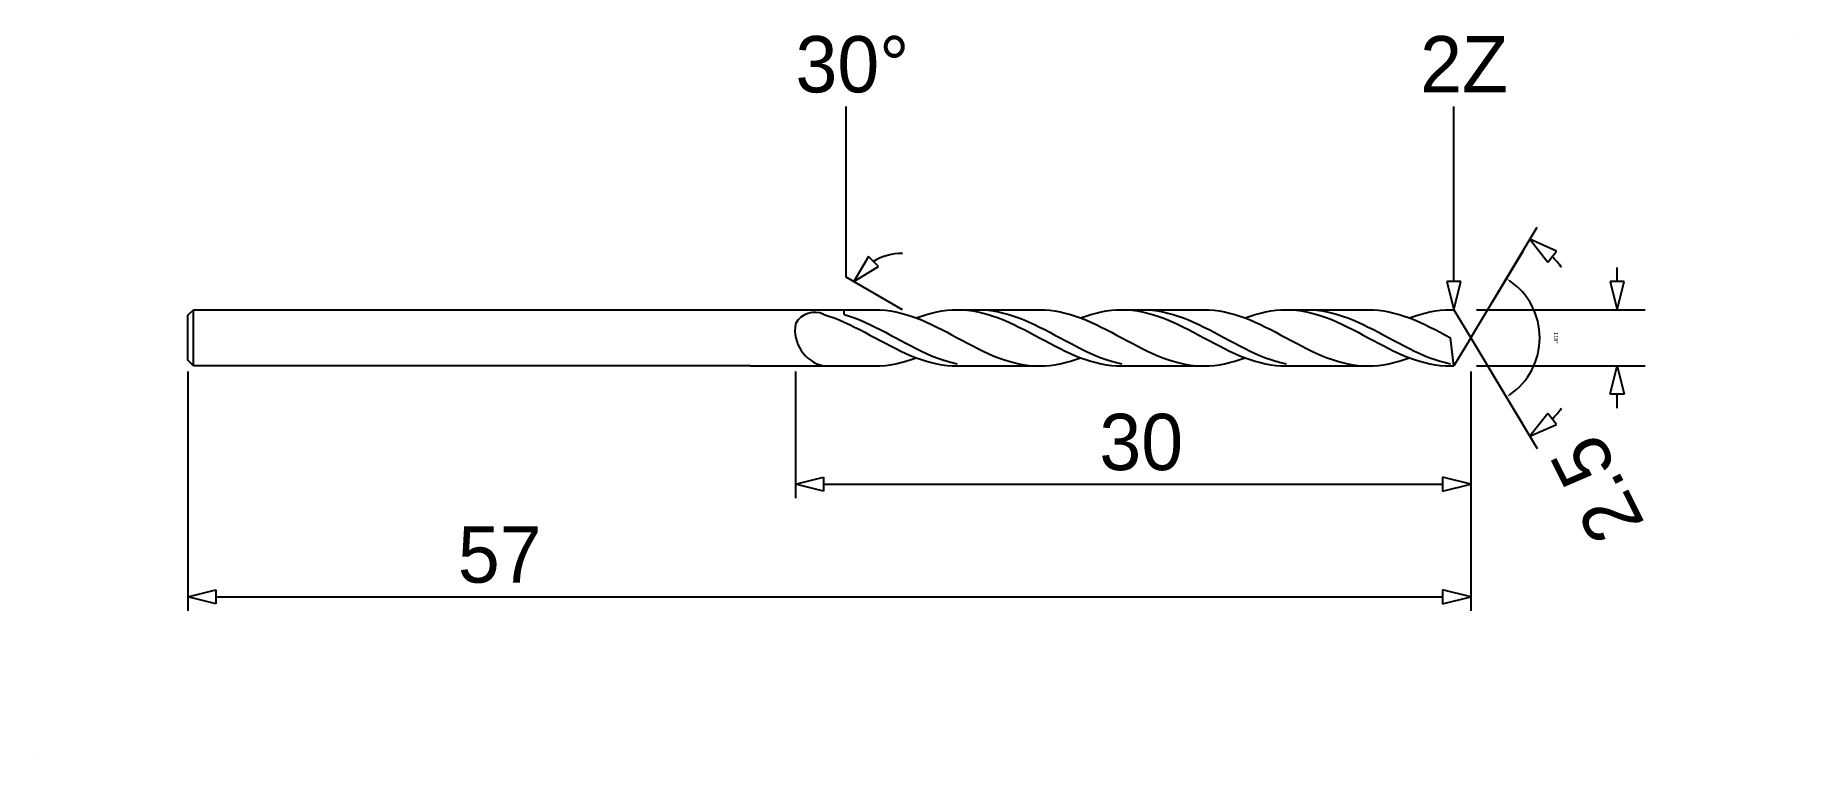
# Model space of a CAD drawing. Extents: x -31.8 to 46.5, y -18.6 to 13.4.
import ezdxf

# ---------------------------------------------------------------- set-up
doc = ezdxf.new("R2010")
doc.units = 0
for name, color, linetype in [('DIMENSIONS', 5, 'Continuous'), ('HIDDEN', 1, 'Continuous'), ('LEFT', 6, 'Continuous'), ('OPTIONAL_DIMENSIONS', 1, 'Continuous'), ('RIGHT', 7, 'Continuous')]:
    doc.layers.add(name, color=color, linetype=linetype)
doc.dimstyles.get("Standard").update_dxf_attribs({"dimtxt": 0.18, "dimasz": 0.18, "dimexe": 1.25, "dimexo": 0.625, "dimtad": 1, "dimdsep": 46, "dimtxsty": 'Standard', "dimsah": 1, "dimcen": 0.09, "dimadec": 0, "dimazin": 0, "dimtfac": 1, "dimtofl": 0, "dimtmove": 0, "dimatfit": 3, "dimfxl": 1, "dimarcsym": 0})

msp = doc.modelspace()

# ---------------------------------------------------------------- linework, layer by layer
at = {"layer": 'DIMENSIONS'}
for p, q in [((32, 0), (34.951, 4.911)), ((35.806, 3.851), (34.629, 4.375)), ((34.629, 4.375), (35.421, 3.359)), ((35.421, 3.359), (35.806, 3.851)), ((38.812, 2.5), (38.188, 2.5)), ((38.188, 2.5), (38.5, 1.25)), ((38.5, 2.5), (38.5, 3.125)), ((38.5, 1.25), (38.812, 2.5)), ((32.25, 1.25), (39.75, 1.25)), ((32, 0), (34.951, -4.911)), ((-25, -1.5), (-25, -12.125)), ((2, -1.5), (2, -7.125)), ((32, -1.5), (32, -12.125)), ((32, -1.5), (32, -7.125)), ((32.25, -1.25), (39.75, -1.25)), ((38.188, -2.5), (38.5, -1.25)), ((38.5, -1.25), (38.812, -2.5)), ((38.812, -2.5), (38.188, -2.5)), ((38.5, -3.125), (38.5, -2.5)), ((35.421, -3.359), (34.629, -4.375)), ((34.629, -4.375), (35.806, -3.851)), ((35.806, -3.851), (35.421, -3.359)), ((2, -6.5), (3.25, -6.188)), ((3.25, -6.188), (3.25, -6.812)), ((32, -6.5), (30.75, -6.188)), ((30.75, -6.188), (30.75, -6.812)), ((3.25, -6.812), (2, -6.5)), ((3.25, -6.5), (17, -6.5)), ((17, -6.5), (30.75, -6.5)), ((30.75, -6.812), (32, -6.5)), ((-25, -11.5), (-23.75, -11.188)), ((-23.75, -11.812), (-25, -11.5)), ((-23.75, -11.188), (-23.75, -11.812)), ((-23.75, -11.5), (3.5, -11.5)), ((3.5, -11.5), (30.75, -11.5)), ((32, -11.5), (30.75, -11.188)), ((30.75, -11.188), (30.75, -11.812)), ((30.75, -11.812), (32, -11.5))]:
    msp.add_line(p, q, dxfattribs=at)
for start, end in [(37.75327, 44.9325), (315.06778, 322.16843)]:
    msp.add_arc((32, 0), 5.104, start, end, dxfattribs=at)
at = {"layer": 'HIDDEN'}
for p, q in [((46.525, 13.4), (46.525, 13.4)), ((-31.775, -18.65), (-31.775, -18.65))]:
    msp.add_line(p, q, dxfattribs=at)
at = {"layer": 'LEFT'}
for p, q in [((-25, 1), (-24.75, 1.25)), ((-25, -1), (-25, 1)), ((-24.75, -1.25), (-24.75, 1.25)), ((-24.75, 1.25), (0, 1.25)), ((-24.75, -1.25), (-25, -1)), ((0, -1.25), (-24.75, -1.25))]:
    msp.add_line(p, q, dxfattribs=at)
at = {"layer": 'OPTIONAL_DIMENSIONS'}
for p, q in [((4.25, 2.693), (4.25, 10.275)), ((31.249, 2.5), (31.249, 10.275)), ((5.238, 3.611), (4.585, 2.5)), ((4.585, 2.5), (5.684, 3.173)), ((5.684, 3.173), (5.238, 3.611)), ((6.75, 1.25), (4.25, 2.693)), ((31.561, 2.5), (30.936, 2.5)), ((30.936, 2.5), (31.249, 1.25)), ((31.249, 1.25), (31.561, 2.5))]:
    msp.add_line(p, q, dxfattribs=at)
msp.add_arc((6.75, 1.25), 2.5, 90, 121.04478, dxfattribs=at)
at = {"layer": 'RIGHT', "color": 7}
for p, q in [((0, 1.25), (2, 1.25)), ((2, 1.25), (5.538, 1.25)), ((3.255, 1.039), (3.484, 0.966)), ((3.484, 0.966), (3.712, 0.884)), ((3.712, 0.884), (3.94, 0.793)), ((3.94, 0.793), (4.168, 0.694)), ((4.168, 1.039), (4.168, 1.25)), ((4.168, 1.039), (4.396, 0.966)), ((4.396, 0.966), (4.625, 0.884)), ((4.625, 0.884), (4.853, 0.793)), ((4.853, 0.793), (5.081, 0.694)), ((5.538, 1.25), (5.766, 1.244)), ((5.766, 1.244), (5.994, 1.226)), ((5.994, 1.226), (6.222, 1.196)), ((6.222, 1.196), (6.45, 1.155)), ((6.45, 1.155), (6.679, 1.102)), ((6.679, 1.102), (6.907, 1.039)), ((6.907, 1.039), (7.135, 0.966)), ((7.135, 0.966), (7.363, 0.884)), ((7.363, 0.884), (7.592, 0.966)), ((7.363, 0.884), (7.592, 0.793)), ((7.592, 0.966), (7.82, 1.039)), ((7.592, 0.793), (7.82, 0.694)), ((7.82, 1.039), (8.048, 1.102)), ((8.048, 1.102), (8.276, 1.155)), ((8.276, 1.155), (8.505, 1.196)), ((8.505, 1.196), (8.733, 1.226)), ((8.733, 1.226), (8.961, 1.244)), ((8.961, 1.244), (9.189, 1.25)), ((9.189, 1.25), (9.417, 1.244)), ((9.189, 1.25), (12.841, 1.25)), ((9.417, 1.244), (9.646, 1.226)), ((9.646, 1.226), (9.874, 1.196)), ((9.874, 1.196), (10.102, 1.155)), ((10.102, 1.25), (10.33, 1.244)), ((10.102, 1.155), (10.33, 1.102)), ((10.33, 1.244), (10.559, 1.226)), ((10.33, 1.102), (10.559, 1.039)), ((10.559, 1.226), (10.787, 1.196)), ((10.559, 1.039), (10.787, 0.966)), ((10.787, 1.196), (11.015, 1.155)), ((10.787, 0.966), (11.015, 0.884)), ((11.015, 1.155), (11.243, 1.102)), ((11.015, 0.884), (11.243, 0.793)), ((11.243, 1.102), (11.471, 1.039)), ((11.243, 0.793), (11.471, 0.694)), ((11.471, 1.039), (11.7, 0.966)), ((11.7, 0.966), (11.928, 0.884)), ((11.928, 0.884), (12.156, 0.793)), ((12.156, 0.793), (12.384, 0.694)), ((12.841, 1.25), (13.069, 1.244)), ((13.069, 1.244), (13.297, 1.226)), ((13.297, 1.226), (13.525, 1.196)), ((13.525, 1.196), (13.754, 1.155)), ((13.754, 1.155), (13.982, 1.102)), ((13.982, 1.102), (14.21, 1.039)), ((14.21, 1.039), (14.438, 0.966)), ((14.438, 0.966), (14.667, 0.884)), ((14.667, 0.884), (14.895, 0.966)), ((14.667, 0.884), (14.895, 0.793)), ((14.895, 0.966), (15.123, 1.039)), ((14.895, 0.793), (15.123, 0.694)), ((15.123, 1.039), (15.351, 1.102)), ((15.351, 1.102), (15.579, 1.155)), ((15.579, 1.155), (15.808, 1.196)), ((15.808, 1.196), (16.036, 1.226)), ((16.036, 1.226), (16.264, 1.244)), ((16.264, 1.244), (16.492, 1.25)), ((16.492, 1.25), (16.721, 1.244)), ((16.492, 1.25), (20.144, 1.25)), ((16.721, 1.244), (16.949, 1.226)), ((16.949, 1.226), (17.177, 1.196)), ((17.177, 1.196), (17.405, 1.155)), ((17.405, 1.25), (17.633, 1.244)), ((17.405, 1.155), (17.633, 1.102)), ((17.633, 1.244), (17.862, 1.226)), ((17.633, 1.102), (17.862, 1.039)), ((17.862, 1.226), (18.09, 1.196)), ((17.862, 1.039), (18.09, 0.966)), ((18.09, 1.196), (18.318, 1.155)), ((18.09, 0.966), (18.318, 0.884)), ((18.318, 1.155), (18.546, 1.102)), ((18.318, 0.884), (18.546, 0.793)), ((18.546, 1.102), (18.775, 1.039)), ((18.546, 0.793), (18.775, 0.694)), ((18.775, 1.039), (19.003, 0.966)), ((19.003, 0.966), (19.231, 0.884)), ((19.231, 0.884), (19.459, 0.793)), ((19.459, 0.793), (19.687, 0.694)), ((20.144, 1.25), (20.372, 1.244)), ((20.372, 1.244), (20.6, 1.226)), ((20.6, 1.226), (20.829, 1.196)), ((20.829, 1.196), (21.057, 1.155)), ((21.057, 1.155), (21.285, 1.102)), ((21.285, 1.102), (21.513, 1.039)), ((21.513, 1.039), (21.742, 0.966)), ((21.742, 0.966), (21.97, 0.884)), ((21.97, 0.884), (22.198, 0.966)), ((21.97, 0.884), (22.198, 0.793)), ((22.198, 0.966), (22.426, 1.039)), ((22.198, 0.793), (22.426, 0.694)), ((22.426, 1.039), (22.654, 1.102)), ((22.654, 1.102), (22.883, 1.155)), ((22.883, 1.155), (23.111, 1.196)), ((23.111, 1.196), (23.339, 1.226)), ((23.339, 1.226), (23.567, 1.244)), ((23.567, 1.244), (23.796, 1.25)), ((23.796, 1.25), (24.024, 1.244)), ((23.796, 1.25), (27.447, 1.25)), ((24.024, 1.244), (24.252, 1.226)), ((24.252, 1.226), (24.48, 1.196)), ((24.48, 1.196), (24.708, 1.155)), ((24.708, 1.25), (24.937, 1.244)), ((24.708, 1.155), (24.937, 1.102)), ((24.937, 1.244), (25.165, 1.226)), ((24.937, 1.102), (25.165, 1.039)), ((25.165, 1.226), (25.393, 1.196)), ((25.165, 1.039), (25.393, 0.966)), ((25.393, 1.196), (25.621, 1.155)), ((25.393, 0.966), (25.621, 0.884)), ((25.621, 1.155), (25.85, 1.102)), ((25.621, 0.884), (25.85, 0.793)), ((25.85, 1.102), (26.078, 1.039)), ((25.85, 0.793), (26.078, 0.694)), ((26.078, 1.039), (26.306, 0.966)), ((26.306, 0.966), (26.534, 0.884)), ((26.534, 0.884), (26.762, 0.793)), ((26.762, 0.793), (26.991, 0.694)), ((27.447, 1.25), (27.675, 1.244)), ((27.675, 1.244), (27.904, 1.226)), ((27.904, 1.226), (28.132, 1.196)), ((28.132, 1.196), (28.36, 1.155)), ((28.36, 1.155), (28.588, 1.102)), ((28.588, 1.102), (28.816, 1.039)), ((28.816, 1.039), (29.045, 0.966)), ((29.045, 0.966), (29.273, 0.884)), ((29.273, 0.884), (29.501, 0.966)), ((29.273, 0.884), (29.501, 0.793)), ((29.501, 0.966), (29.729, 1.039)), ((29.501, 0.793), (29.729, 0.694)), ((29.729, 1.039), (29.958, 1.102)), ((29.958, 1.102), (30.186, 1.155)), ((30.186, 1.155), (30.414, 1.196)), ((30.414, 1.196), (30.642, 1.226)), ((30.642, 1.226), (30.87, 1.244)), ((30.87, 1.244), (31.099, 1.25)), ((31.099, 1.25), (31.249, 1.25)), ((31.249, 1.25), (32, 0)), ((4.168, 0.694), (4.396, 0.589)), ((4.396, 0.589), (4.625, 0.478)), ((4.625, 0.478), (4.853, 0.363)), ((4.853, 0.363), (5.081, 0.244)), ((5.081, 0.694), (5.309, 0.589)), ((5.081, 0.244), (5.309, 0.123)), ((5.309, 0.589), (5.538, 0.478)), ((5.309, 0.123), (5.538, 0)), ((5.538, 0.478), (5.766, 0.363)), ((5.538, 0), (5.766, -0.123)), ((5.766, 0.363), (5.994, 0.244)), ((5.994, 0.244), (6.222, 0.123)), ((6.222, 0.123), (6.45, 0)), ((6.45, 0), (6.679, -0.123)), ((7.82, 0.694), (8.048, 0.589)), ((8.048, 0.589), (8.276, 0.478)), ((8.276, 0.478), (8.505, 0.363)), ((8.505, 0.363), (8.733, 0.244)), ((8.733, 0.244), (8.961, 0.123)), ((8.961, 0.123), (9.189, 0)), ((11.471, 0.694), (11.7, 0.589)), ((11.7, 0.589), (11.928, 0.478)), ((11.928, 0.478), (12.156, 0.363)), ((12.156, 0.363), (12.384, 0.244)), ((12.384, 0.694), (12.613, 0.589)), ((12.384, 0.244), (12.613, 0.123)), ((12.613, 0.589), (12.841, 0.478)), ((12.613, 0.123), (12.841, 0)), ((12.841, 0.478), (13.069, 0.363)), ((13.069, 0.363), (13.297, 0.244)), ((13.297, 0.244), (13.525, 0.123)), ((13.525, 0.123), (13.754, 0)), ((15.123, 0.694), (15.351, 0.589)), ((15.351, 0.589), (15.579, 0.478)), ((15.579, 0.478), (15.808, 0.363)), ((15.808, 0.363), (16.036, 0.244)), ((16.036, 0.244), (16.264, 0.123)), ((16.264, 0.123), (16.492, 0)), ((18.775, 0.694), (19.003, 0.589)), ((19.003, 0.589), (19.231, 0.478)), ((19.231, 0.478), (19.459, 0.363)), ((19.459, 0.363), (19.687, 0.244)), ((19.687, 0.694), (19.916, 0.589)), ((19.687, 0.244), (19.916, 0.123)), ((19.916, 0.589), (20.144, 0.478)), ((19.916, 0.123), (20.144, 0)), ((20.144, 0.478), (20.372, 0.363)), ((20.372, 0.363), (20.6, 0.244)), ((20.6, 0.244), (20.829, 0.123)), ((20.829, 0.123), (21.057, 0)), ((22.426, 0.694), (22.654, 0.589)), ((22.654, 0.589), (22.883, 0.478)), ((22.883, 0.478), (23.111, 0.363)), ((23.111, 0.363), (23.339, 0.244)), ((23.339, 0.244), (23.567, 0.123)), ((23.567, 0.123), (23.796, 0)), ((26.078, 0.694), (26.306, 0.589)), ((26.306, 0.589), (26.534, 0.478)), ((26.534, 0.478), (26.762, 0.363)), ((26.762, 0.363), (26.991, 0.244)), ((26.991, 0.694), (27.219, 0.589)), ((26.991, 0.244), (27.219, 0.123)), ((27.219, 0.589), (27.447, 0.478)), ((27.219, 0.123), (27.447, 0)), ((27.447, 0.478), (27.675, 0.363)), ((27.675, 0.363), (27.904, 0.244)), ((27.904, 0.244), (28.132, 0.123)), ((28.132, 0.123), (28.36, 0)), ((29.729, 0.694), (29.958, 0.589)), ((29.958, 0.589), (30.186, 0.478)), ((30.186, 0.478), (30.414, 0.363)), ((30.414, 0.363), (30.642, 0.244)), ((30.642, 0.244), (30.87, 0.123)), ((30.87, 0.123), (31.099, 0)), ((31.249, -1.25), (31.099, 0)), ((32, 0), (31.249, -1.25)), ((5.766, -0.123), (5.994, -0.244)), ((5.994, -0.244), (6.222, -0.363)), ((6.222, -0.363), (6.45, -0.478)), ((6.45, -0.478), (6.679, -0.589)), ((6.679, -0.123), (6.907, -0.244)), ((6.679, -0.589), (6.907, -0.694)), ((6.907, -0.244), (7.135, -0.363)), ((6.907, -0.694), (7.135, -0.793)), ((7.135, -0.363), (7.363, -0.478)), ((7.363, -0.478), (7.592, -0.589)), ((7.592, -0.589), (7.82, -0.694)), ((7.82, -0.694), (8.048, -0.793)), ((9.189, 0), (9.417, -0.123)), ((9.417, -0.123), (9.646, -0.244)), ((9.646, -0.244), (9.874, -0.363)), ((9.874, -0.363), (10.102, -0.478)), ((10.102, -0.478), (10.33, -0.589)), ((10.33, -0.589), (10.559, -0.694)), ((10.559, -0.694), (10.787, -0.793)), ((12.841, 0), (13.069, -0.123)), ((13.069, -0.123), (13.297, -0.244)), ((13.297, -0.244), (13.525, -0.363)), ((13.525, -0.363), (13.754, -0.478)), ((13.754, 0), (13.982, -0.123)), ((13.754, -0.478), (13.982, -0.589)), ((13.982, -0.123), (14.21, -0.244)), ((13.982, -0.589), (14.21, -0.694)), ((14.21, -0.244), (14.438, -0.363)), ((14.21, -0.694), (14.438, -0.793)), ((14.438, -0.363), (14.667, -0.478)), ((14.667, -0.478), (14.895, -0.589)), ((14.895, -0.589), (15.123, -0.694)), ((15.123, -0.694), (15.351, -0.793)), ((16.492, 0), (16.721, -0.123)), ((16.721, -0.123), (16.949, -0.244)), ((16.949, -0.244), (17.177, -0.363)), ((17.177, -0.363), (17.405, -0.478)), ((17.405, -0.478), (17.633, -0.589)), ((17.633, -0.589), (17.862, -0.694)), ((17.862, -0.694), (18.09, -0.793)), ((20.144, 0), (20.372, -0.123)), ((20.372, -0.123), (20.6, -0.244)), ((20.6, -0.244), (20.829, -0.363)), ((20.829, -0.363), (21.057, -0.478)), ((21.057, 0), (21.285, -0.123)), ((21.057, -0.478), (21.285, -0.589)), ((21.285, -0.123), (21.513, -0.244)), ((21.285, -0.589), (21.513, -0.694)), ((21.513, -0.244), (21.742, -0.363)), ((21.513, -0.694), (21.742, -0.793)), ((21.742, -0.363), (21.97, -0.478)), ((21.97, -0.478), (22.198, -0.589)), ((22.198, -0.589), (22.426, -0.694)), ((22.426, -0.694), (22.654, -0.793)), ((23.796, 0), (24.024, -0.123)), ((24.024, -0.123), (24.252, -0.244)), ((24.252, -0.244), (24.48, -0.363)), ((24.48, -0.363), (24.708, -0.478)), ((24.708, -0.478), (24.937, -0.589)), ((24.937, -0.589), (25.165, -0.694)), ((25.165, -0.694), (25.393, -0.793)), ((27.447, 0), (27.675, -0.123)), ((27.675, -0.123), (27.904, -0.244)), ((27.904, -0.244), (28.132, -0.363)), ((28.132, -0.363), (28.36, -0.478)), ((28.36, 0), (28.588, -0.123)), ((28.36, -0.478), (28.588, -0.589)), ((28.588, -0.123), (28.816, -0.244)), ((28.588, -0.589), (28.816, -0.694)), ((28.816, -0.244), (29.045, -0.363)), ((28.816, -0.694), (29.045, -0.793)), ((29.045, -0.363), (29.273, -0.478)), ((29.273, -0.478), (29.501, -0.589)), ((29.501, -0.589), (29.729, -0.694)), ((29.729, -0.694), (29.958, -0.793)), ((0, -1.25), (2, -1.25)), ((2, -1.25), (5.538, -1.25)), ((5.538, -1.25), (5.766, -1.244)), ((5.766, -1.244), (5.994, -1.226)), ((5.994, -1.226), (6.222, -1.196)), ((6.222, -1.196), (6.45, -1.155)), ((6.45, -1.155), (6.679, -1.102)), ((6.679, -1.102), (6.907, -1.039)), ((6.907, -1.039), (7.135, -0.966)), ((7.135, -0.793), (7.363, -0.884)), ((7.135, -0.966), (7.363, -0.884)), ((7.363, -0.884), (7.592, -0.966)), ((7.592, -0.966), (7.82, -1.039)), ((7.82, -1.039), (8.048, -1.102)), ((8.048, -0.793), (8.276, -0.884)), ((8.048, -1.102), (8.276, -1.155)), ((8.276, -0.884), (8.505, -0.966)), ((8.276, -1.155), (8.505, -1.196)), ((8.505, -0.966), (8.733, -1.039)), ((8.505, -1.196), (8.733, -1.226)), ((8.733, -1.039), (8.961, -1.102)), ((8.733, -1.226), (8.961, -1.244)), ((8.961, -1.102), (9.189, -1.155)), ((8.961, -1.244), (9.189, -1.25)), ((9.189, -1.25), (12.841, -1.25)), ((10.787, -0.793), (11.015, -0.884)), ((11.015, -0.884), (11.243, -0.966)), ((11.243, -0.966), (11.471, -1.039)), ((11.471, -1.039), (11.7, -1.102)), ((11.7, -1.102), (11.928, -1.155)), ((11.928, -1.155), (12.156, -1.196)), ((12.156, -1.196), (12.384, -1.226)), ((12.384, -1.226), (12.613, -1.244)), ((12.613, -1.244), (12.841, -1.25)), ((12.841, -1.25), (13.069, -1.244)), ((13.069, -1.244), (13.297, -1.226)), ((13.297, -1.226), (13.525, -1.196)), ((13.525, -1.196), (13.754, -1.155)), ((13.754, -1.155), (13.982, -1.102)), ((13.982, -1.102), (14.21, -1.039)), ((14.21, -1.039), (14.438, -0.966)), ((14.438, -0.793), (14.667, -0.884)), ((14.438, -0.966), (14.667, -0.884)), ((14.667, -0.884), (14.895, -0.966)), ((14.895, -0.966), (15.123, -1.039)), ((15.123, -1.039), (15.351, -1.102)), ((15.351, -0.793), (15.579, -0.884)), ((15.351, -1.102), (15.579, -1.155)), ((15.579, -0.884), (15.808, -0.966)), ((15.579, -1.155), (15.808, -1.196)), ((15.808, -0.966), (16.036, -1.039)), ((15.808, -1.196), (16.036, -1.226)), ((16.036, -1.039), (16.264, -1.102)), ((16.036, -1.226), (16.264, -1.244)), ((16.264, -1.102), (16.492, -1.155)), ((16.264, -1.244), (16.492, -1.25)), ((16.492, -1.25), (20.144, -1.25)), ((18.09, -0.793), (18.318, -0.884)), ((18.318, -0.884), (18.546, -0.966)), ((18.546, -0.966), (18.775, -1.039)), ((18.775, -1.039), (19.003, -1.102)), ((19.003, -1.102), (19.231, -1.155)), ((19.231, -1.155), (19.459, -1.196)), ((19.459, -1.196), (19.687, -1.226)), ((19.687, -1.226), (19.916, -1.244)), ((19.916, -1.244), (20.144, -1.25)), ((20.144, -1.25), (20.372, -1.244)), ((20.372, -1.244), (20.6, -1.226)), ((20.6, -1.226), (20.829, -1.196)), ((20.829, -1.196), (21.057, -1.155)), ((21.057, -1.155), (21.285, -1.102)), ((21.285, -1.102), (21.513, -1.039)), ((21.513, -1.039), (21.742, -0.966)), ((21.742, -0.793), (21.97, -0.884)), ((21.742, -0.966), (21.97, -0.884)), ((21.97, -0.884), (22.198, -0.966)), ((22.198, -0.966), (22.426, -1.039)), ((22.426, -1.039), (22.654, -1.102)), ((22.654, -0.793), (22.883, -0.884)), ((22.654, -1.102), (22.883, -1.155)), ((22.883, -0.884), (23.111, -0.966)), ((22.883, -1.155), (23.111, -1.196)), ((23.111, -0.966), (23.339, -1.039)), ((23.111, -1.196), (23.339, -1.226)), ((23.339, -1.039), (23.567, -1.102)), ((23.339, -1.226), (23.567, -1.244)), ((23.567, -1.102), (23.796, -1.155)), ((23.567, -1.244), (23.796, -1.25)), ((23.796, -1.25), (27.447, -1.25)), ((25.393, -0.793), (25.621, -0.884)), ((25.621, -0.884), (25.85, -0.966)), ((25.85, -0.966), (26.078, -1.039)), ((26.078, -1.039), (26.306, -1.102)), ((26.306, -1.102), (26.534, -1.155)), ((26.534, -1.155), (26.762, -1.196)), ((26.762, -1.196), (26.991, -1.226)), ((26.991, -1.226), (27.219, -1.244)), ((27.219, -1.244), (27.447, -1.25)), ((27.447, -1.25), (27.675, -1.244)), ((27.675, -1.244), (27.904, -1.226)), ((27.904, -1.226), (28.132, -1.196)), ((28.132, -1.196), (28.36, -1.155)), ((28.36, -1.155), (28.588, -1.102)), ((28.588, -1.102), (28.816, -1.039)), ((28.816, -1.039), (29.045, -0.966)), ((29.045, -0.793), (29.273, -0.884)), ((29.045, -0.966), (29.273, -0.884)), ((29.273, -0.884), (29.501, -0.966)), ((29.501, -0.966), (29.729, -1.039)), ((29.729, -1.039), (29.958, -1.102)), ((29.958, -0.793), (30.186, -0.884)), ((29.958, -1.102), (30.186, -1.155)), ((30.186, -0.884), (30.414, -0.966)), ((30.186, -1.155), (30.414, -1.196)), ((30.414, -0.966), (30.642, -1.039)), ((30.414, -1.196), (30.642, -1.226)), ((30.642, -1.039), (30.87, -1.102)), ((30.642, -1.226), (30.87, -1.244)), ((30.87, -1.102), (31.099, -1.155)), ((30.87, -1.244), (31.099, -1.25)), ((31.099, -1.25), (31.249, -1.25))]:
    msp.add_line(p, q, dxfattribs=at)
for centre, radius, start, end in [((2.845, 0.173), 0.958, 64.6631, 151.86874), ((3.609, 0.344), 1.634, 170.08725, 257.29288)]:
    msp.add_arc(centre, radius, start, end, dxfattribs=at)

# ---------------------------------------------------------------- texts
at = {"layer": 'DIMENSIONS'}
for s, p in [('30', (15.5, -5.875)), ('57', (-13, -10.875))]:
    msp.add_text(s, height=2.5, dxfattribs=at).set_placement(p)
msp.add_text('2.5', height=2.5, rotation=116.62016, dxfattribs=at).set_placement((39.75, -8.25))
at = {"layer": 'OPTIONAL_DIMENSIONS'}
for s, p in [('30°', (2, 10.9)), ('2Z', (29.749, 10.9))]:
    msp.add_text(s, height=2.5, dxfattribs=at).set_placement(p)

# ---------------------------------------------------------------- dimensions: what is measured, and where the dimension line sits
at = {"layer": 'DIMENSIONS'}
msp.add_angular_dim_3p(base=(32.781, 2.964), center=(32, 0), p1=(34.629, -4.375), p2=(34.629, 4.375), dimstyle='Standard', override={"dimpost": '<>'}, dxfattribs=at).render()

doc.saveas('drawing.dxf')
